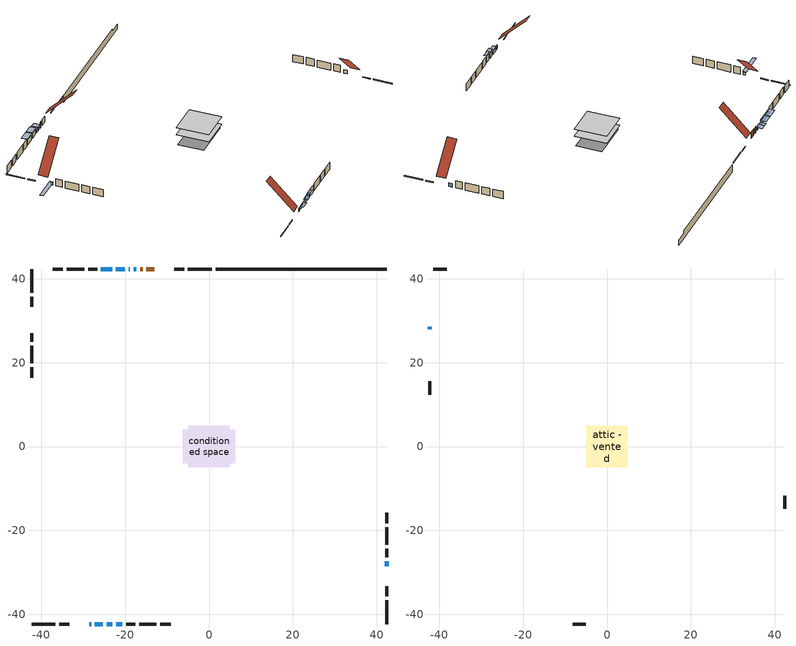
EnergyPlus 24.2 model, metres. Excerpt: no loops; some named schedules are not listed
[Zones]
conditioned space
 floor adiabatic (AdiabaticFloorConstruction): -4.96,-4.96 -4.96,4.96 4.96,4.96 4.96,-4.96 z0.43
 floor foundation (Slab1 construction): -6.22,-3.96 -6.22,3.96 6.22,3.96 6.22,-3.96 z-1.93
 wall outside (RimJoist1 construction): 0.69,42.32 -5.03,42.32 / -42.32,-42.32 -36.61,-42.32 / -42.32,42.32 -42.32,36.61 / 42.32,-42.32 42.32,-36.61 z0.43:0.73
 wall outside (RimJoist2 construction): -5.96,42.32 -8.26,42.32 / -35.68,-42.32 -33.38,-42.32 / -42.32,35.68 -42.32,33.38 / 42.32,-35.68 42.32,-33.38 z0.43:0.73
 wall outside (AdiabaticWallConstruction 1): -13.06,42.32 -14.92,42.32 / -15.84,42.32 -16.43,42.32 z0.43:2.46
 wall outside (AdiabaticWallConstruction): -17.36,42.32 -17.95,42.32 / -18.87,42.32 -19.11,42.32 z0.43:1.37; 42.32,-28.57 42.32,-27.37 / -28.57,-42.32 -28.12,-42.32 z0.43:1.65; -20.03,42.32 -22.19,42.32 / -23.12,42.32 -25.76,42.32 / -24.44,-42.32 -23.09,-42.32 z0.43:2.16; -27.19,-42.32 -25.36,-42.32 z0.43:1.35; -22.16,-42.32 -20.66,-42.32 z0.43:2.51
 wall outside (Wall1 construction): -26.69,42.32 -28.81,42.32 / -19.73,-42.32 -17.61,-42.32 / -42.32,27.05 -42.32,24.93 / 42.32,-26.44 42.32,-24.32 z0.43:2.87
 wall outside (Wall2 construction): -29.74,42.32 -33.89,42.32 / -16.68,-42.32 -12.53,-42.32 / -42.32,24 -42.32,19.85 / 42.32,-23.39 42.32,-19.24 z0.43:2.87
 wall outside (Wall3 construction): -34.82,42.32 -37.31,42.32 / -11.6,-42.32 -9.11,-42.32 / -42.32,18.92 -42.32,16.43 / 42.32,-18.31 42.32,-15.82 z0.43:2.87
 wall foundation (FoundationWall1 construction): 1.62,42.32,-1.93 1.62,42.32,0.43 38.25,42.32,0.43 38.25,42.32,-0.35 42.32,42.32,-0.35 42.32,42.32,-1.93
 window (WindowConstruction 5): -17.36,42.32 -17.95,42.32 z0.43:1.37
 window (WindowConstruction 7): 42.32,-28.57 42.32,-27.37 z0.43:1.65
 window (WindowConstruction 8): -28.57,-42.32 -28.12,-42.32 z0.43:1.65
 window (WindowConstruction 6): -18.88,42.32 -19.11,42.32 z0.43:1.37
 window (WindowConstruction): -20.03,42.32 -22.19,42.32 z0.43:2.16
 window (WindowConstruction 1): -23.12,42.32 -25.76,42.32 z0.43:2.16
 window (WindowConstruction 2): -27.19,-42.32 -25.36,-42.32 z0.43:1.34
 window (WindowConstruction 3): -24.44,-42.32 -23.09,-42.32 z0.43:2.16
 window (WindowConstruction 4): -22.16,-42.32 -20.66,-42.32 z0.43:2.51
 door (Door): -13.06,42.32 -14.92,42.32 z0.43:2.46
 door (Door 1): -15.85,42.32 -16.43,42.32 z0.43:2.46
 ceiling adiabatic (AdiabaticFloorConstruction): 4.96,-4.96 4.96,4.96 -4.96,4.96 -4.96,-4.96 z0.43
attic - vented
 floor to conditioned space (Floor1 construction Reversed): -4.96,-4.96 -4.96,4.96 4.96,4.96 4.96,-4.96 z2.87
 wall outside (AdiabaticWallConstruction): -42.32,28.57 -42.32,27.98 z0.43:1.37
 wall outside (Wall4 construction): -38.24,42.32 -41.4,42.32 / -8.18,-42.32 -5.03,-42.32 / -42.32,15.5 -42.32,12.35 / 42.32,-14.9 42.32,-11.74 z0.43:2.87
 window (WindowConstruction 9): -42.32,28.57 -42.32,27.98 z0.43:1.37
 roof outside (Roof1 construction): -12.14,42.32,2.87 -12.14,33.98,11.21 -9.19,33.98,11.21 -9.19,42.32,2.87; -29.5,-42.32,2.87 -29.5,-33.98,11.21 -32.45,-33.98,11.21 -32.45,-42.32,2.87; -42.32,29.5,2.87 -33.98,29.5,11.21 -33.98,32.45,11.21 -42.32,32.45,2.87; 42.32,-29.5,2.87 33.98,-29.5,11.21 33.98,-32.45,11.21 42.32,-32.45,2.87
shading: -42.32,27.78 -42.32,28.77 -49.94,28.77 -49.94,27.78 z1.57; -18.46,42.32 -16.85,42.32 -16.85,44.15 -18.46,44.15 z1.88; -19.61,42.32 -18.37,42.32 -18.37,44.15 -19.61,44.15 z1.88; -22.52,42.32 -19.71,42.32 -19.71,44.15 -22.52,44.15 z2.49; -26.09,42.32 -22.79,42.32 -22.79,44.15 -26.09,44.15 z2.49; -25.04,-42.32 -27.52,-42.32 -27.52,-43.39 -25.04,-43.39 z1.67; -22.76,-42.32 -24.77,-42.32 -24.77,-43.39 -22.76,-43.39 z2.49; -20.23,-42.32 -22.59,-42.32 -22.59,-43.07 -20.23,-43.07 z2.94
[Building]
Building 1: Terrain=Suburbs
[Site:Location]
Mont Joli AP_QC: Latitude {deg}=48.61; Longitude {deg}=-68.21; Time Zone {hr}=-5; Elevation {m}=52; Keep Site Location Information=Yes
[Site:GroundTemperature:Shallow]
-0.843868, -3.04892, -3.2255, -2.1791, 2.02165, 6.20283, 9.82768, 12.1239, 12.319, 10.4514, 6.91898, 2.86606
[Site:WaterMainsTemperature]
Calculation Method=Schedule; Temperature Schedule=mains temperature schedule
[Material] Roughness=Rough; Thermal Absorptance=0.9
Name | Thickness {m} | Conductivity {W/m-K} | Density {kg/m3} | Specific Heat {J/kg-K} | Solar Absorptance | Visible Absorptance
asphalt or fiberglass shingles | 0.00635 | 0.162714 | 1121.4 | 1465.45 | 0.4 | 0.4
ceiling loosefill ins | 0.254 | 0.0480833 | 16.02 | 1046.75 | 0.7 | 0.7
ceiling stud and cavity | 0.1397 | 0.0946744 | 65.682 | 1177.47 | 0.7 | 0.7
concrete 4.0 in. | 0.1016 | 1.803125 | 2242.8 | 837.4 | 0.7 | 0.7
concrete 8.0 in. | 0.2032 | 1.803125 | 2242.8 | 837.4 | 0.7 | 0.7
door material | 0.04445 | 0.0451087 | 512.64 | 1214.23 | 0.7 | 0.7
door material 1 | 0.04445 | 0.188738 | 512.64 | 1214.23 | 0.7 | 0.7
exterior vertical ins | 0.0539663 | 0.029427 | 32.04 | 1214.23 | 0.7 | 0.7
floor covering | 0.0127 | 0.0433444 | 54.468 | 1339.84 | 0.6 | 0.6
floor rigid ins; wall rigid ins | 0.512978 | 0.029427 | 32.04 | 1214.23 | 0.7 | 0.7
floor stud and cavity | 0.1397 | 1.75129 | 37.0049 | 1207.88 | 0.7 | 0.7
furniture material conditioned space 1 | 0.1524 | 0.115458 | 640.8 | 1214.23 | 0.6 | 0.6
gypsum board | 0.0127 | 0.160291 | 801 | 837.4 | 0.6 | 0.6
gypsum board 1 | 0.0127 | 0.160291 | 801 | 837.4 | 0.7 | 0.7
osb sheathing 0.5 in. | 0.0127 | 0.115458 | 512.64 | 1214.23 | 0.7 | 0.7
osb sheathing 0.75 in. | 0.01905 | 0.115458 | 512.64 | 1214.23 | 0.7 | 0.7
osb sheathing 2.0 in. | 0.0508 | 0.115458 | 512.64 | 1214.23 | 0.7 | 0.7
rim joist rigid ins | 0.051816 | 0.029427 | 32.04 | 1214.23 | 0.7 | 0.7
rim joist stud and cavity | 0.0508 | 0.0370071 | 125.044 | 1163.47 | 0.6 | 0.6
rim joist stud and cavity 1 | 0.0508 | 0.0317179 | 125.044 | 1163.47 | 0.6 | 0.6
wall stud and cavity | 0.1397 | 0.094676 | 139.0536 | 1170.24 | 0.7 | 0.7
wall stud and cavity 1 | 0.1397 | 0.0771023 | 139.0536 | 1170.24 | 0.7 | 0.7
wall stud and cavity 2 | 0.1397 | 0.0938917 | 139.0536 | 1170.24 | 0.7 | 0.7
wall stud and cavity 3 | 0.0889 | 6.1454 | 50.32683 | 1063.81 | 0.6 | 0.6
wall stud and cavity 4 | 0.0889 | 0.380278 | 52.3479 | 1209.89 | 0.7 | 0.7
wall stud and cavity 5 | 0.0889 | 0.391764 | 83.0341 | 1211.67 | 0.7 | 0.7
wood siding | 0.0254 | 0.102417 | 544.68 | 1172.36 | 0.4 | 0.4
wood siding 1 | 0.00254 | 0.102417 | 544.68 | 1172.36 | 0.4 | 0.4
wood siding 2; wood siding 3; wood siding 4 | 0.0254 | 0.102417 | 544.68 | 1172.36 | 0.7 | 0.7
[WindowMaterial:SimpleGlazingSystem]
Name | U-Factor {W/m2-K} | Solar Heat Gain Coefficient
WindowMaterial | 1.83456 | 0.55
WindowMaterial 1 | 1.87771 | 0.53
WindowMaterial 2 | 1.99411 | 0.47
WindowMaterial 3 | 1.87544 | 0.53
WindowMaterial 4 | 3.64414 | 0.61
WindowMaterial 5 | 1.84762 | 0.46
WindowMaterial 6 | 2.37851 | 0.35
WindowMaterial 7 | 3.27848 | 0.5
WindowMaterial 8 | 3.332986 | 0.46
WindowMaterial 9 | 2.98152 | 0.6
[Construction]
AdiabaticFloorConstruction: floor stud and cavity, floor rigid ins, osb sheathing 0.75 in., floor covering
AdiabaticWallConstruction: wood siding 3, wall rigid ins, wall stud and cavity 4, gypsum board
AdiabaticWallConstruction 1: wood siding 4, wall rigid ins, wall stud and cavity 4, gypsum board
Door: door material
Door 1: door material 1
Floor1 construction Reversed: gypsum board, ceiling stud and cavity, ceiling loosefill ins
FoundationWall1 construction: concrete 8.0 in., gypsum board 1
furniture construction conditioned space 1: furniture material conditioned space 1
PartitionWallConstruction: gypsum board, wall stud and cavity 5, gypsum board
RimJoist1 construction: wood siding 2, rim joist rigid ins, osb sheathing 2.0 in., rim joist stud and cavity
RimJoist2 construction: wood siding 2, rim joist rigid ins, osb sheathing 2.0 in., rim joist stud and cavity 1
Roof1 construction: asphalt or fiberglass shingles
Slab1 construction: concrete 4.0 in.
Wall1 construction: wood siding, osb sheathing 0.5 in., wall stud and cavity, gypsum board
Wall2 construction: wood siding, osb sheathing 0.5 in., wall stud and cavity 1, gypsum board
Wall3 construction: wood siding, osb sheathing 0.5 in., wall stud and cavity 2, gypsum board
Wall4 construction: wood siding 1, wall stud and cavity 3
WindowConstruction: WindowMaterial
WindowConstruction 1: WindowMaterial 1
WindowConstruction 2: WindowMaterial 2
WindowConstruction 3: WindowMaterial 3
WindowConstruction 4: WindowMaterial 4
WindowConstruction 5: WindowMaterial 5
WindowConstruction 6: WindowMaterial 6
WindowConstruction 7: WindowMaterial 7
WindowConstruction 8: WindowMaterial 8
WindowConstruction 9: WindowMaterial 9
[Zone] Multiplier=1; Part of Total Floor Area=Yes
Name | Volume {m3}
attic - vented | 115.122
conditioned space | 498.9
[Space]
Name | Zone | Volume {m3}
attic - vented 1 | attic - vented | 115.122
conditioned space 1 | conditioned space | 498.9
[ZoneInfiltration:EffectiveLeakageArea]
infil attic - vented 1: Zone or Space=attic - vented 1; Schedule=Always On Discrete; Effective Air Leakage Area {cm2}=3424.35; Stack Coefficient=0.000749871; Wind Coefficient=1.85018e-05
[ZoneMixing]
whole house fan mix: Zone or Space=attic - vented; Schedule=Always On Continuous; Design Flow Rate Calculation Method=Flow/Zone; Design Flow Rate {m3/s}=0; Source Zone or Space=conditioned space
[SurfaceProperty:ExposedFoundationPerimeter]
Slab1: Exposed Perimeter Calculation Method=TotalExposedPerimeter; Total Exposed Perimeter {m}=40.703
[InternalMass] Zone or ZoneList=conditioned space; Space or SpaceList=conditioned space 1
Name | Construction | Surface Area {m2}
furniture mass conditioned space 1 | furniture construction conditioned space 1 | 78.74
partition wall mass | PartitionWallConstruction | 196.85
[Lights]
interior lighting: Zone or ZoneList or Space or SpaceList=conditioned space 1; Schedule=interior lighting schedule; Design Level Calculation Method=LightingLevel; Lighting Level {W}=343.2; Return Air Fraction=0; Fraction Radiant=0.6; Fraction Visible=0.2; Fraction Replaceable=1
[People]
occupants: Zone or ZoneList or Space or SpaceList=conditioned space 1; Number of People Schedule=occupants schedule; Number of People Calculation Method=People; Number of People=3; Fraction Radiant=0.314171; Sensible Heat Fraction=0.56303; Activity Level Schedule=occupants activity schedule; Carbon Dioxide Generation Rate {m3/s-W}=0; Enable ASHRAE 55 Comfort Warnings=No; Mean Radiant Temperature Calculation Type=EnclosureAveraged
[ElectricEquipment] Zone or ZoneList or Space or SpaceList=conditioned space 1; Design Level Calculation Method=EquipmentLevel
Name | Schedule | Design Level {W} | Fraction Latent | Fraction Radiant | Fraction Lost
clothes dryer | clothes dryer schedule | 140.772 | 0.015 | 0.081 | 0.85
clothes washer | clothes washer schedule | 32.1985 | 0.03 | 0.162 | 0.7
cooking range | cooking range schedule | 215.147 | 0.08 | 0.432 | 0.2
dishwasher | dishwasher schedule | 66.8632 | 0.3 | 0.18 | 0.4
fridge | fridge schedule | 72.9452 | 0 | 0.6 | 0
mech vent bath fan 0 | mech vent bath fan 0 schedule | 1.8 | 0 | 0 | 1
mech vent house fan | mech vent house fan schedule | 0 | 0 | 0 | 1
mech vent house fan cfis | mech vent house fan cfis schedule | 0 | 0 | 0 | 0
mech vent range fan 0 | mech vent range fan 0 schedule | 2.7 | 0 | 0 | 1
misc plug loads | misc plug loads schedule | 494.7 | 0.045 | 0.513 | 0.1
whole house fan | Always On Discrete | 0 | 0 | 0 | 1
[OtherEquipment] Zone or ZoneList or Space or SpaceList=conditioned space 1; Design Level Calculation Method=EquipmentLevel
Name | Fuel Type | Schedule | Design Level {W} | Fraction Latent | Fraction Radiant | Fraction Lost
clothes dryer 1 | Electricity | clothes dryer schedule | 0 | 0.015 | 0.081 | 0.85
cooking range 1 | Electricity | cooking range schedule | 0 | 0.08 | 0.432 | 0.2
general water use latent | None | general water use schedule | 62.594 | 1 | 0 | 0
general water use sensible | None | general water use schedule | -61.6891 | 0 | 0.6 | 0
mech vent house fan latent load | None | Always On Discrete | 0 | 1 | 0 | 0
mech vent house fan sensible load | None | Always On Discrete | 0 | 0 | 0 | 0
water heater energy adjustment1 | Electricity | Always On Discrete | 0.01 | 0 | 0 | 1
[ZoneInfiltration:DesignFlowRate] Zone or ZoneList or Space or SpaceList=conditioned space 1; Schedule=Always On Discrete; Design Flow Rate Calculation Method=Flow/Zone; Design Flow Rate {m3/s}=0
infil flow; natural vent flow; whole house fan flow
[ZoneControl:Thermostat]
conditioned space Thermostat: Zone or ZoneList=conditioned space; Control Type Schedule=conditioned space Thermostat Schedule; Control 1=conditioned space temperature setpoint; Temperature Difference Between Cutout And Setpoint {deltaC}=0
[ZoneHVAC:Baseboard:Convective:Electric]
electric baseboard: Availability Schedule=Always On Discrete; Heating Design Capacity {W}=7399.46; Efficiency=1
[AirLoopHVAC:UnitarySystem]
unit heater unitary system: Control Type=Load; Controlling Zone or Thermostat Location=conditioned space; Dehumidification Control Type=None; Availability Schedule=Always On Discrete; Supply Fan=unit heater supply fan; Fan Placement=BlowThrough; Supply Air Fan Operating Mode Schedule=unit heater auto fan schedule; Heating Coil=unit heater htg coil; DX Heating Coil Sizing Ratio=1; Use DOAS DX Cooling Coil=No; Minimum Supply Air Temperature {C}=2; Latent Load Control=SensibleOnlyLoadControl; Cooling Supply Air Flow Rate Method=None; Heating Supply Air Flow Rate Method=SupplyAirFlowRate; Heating Supply Air Flow Rate {m3/s}=0.00141584; No Load Supply Air Flow Rate Method=SupplyAirFlowRate; No Load Supply Air Flow Rate {m3/s}=0; No Load Supply Air Flow Rate Control Set To Low Speed=Yes; Maximum Supply Air Temperature {C}=48.8889; Maximum Outdoor Dry-Bulb Temperature for Supplemental Heater Operation {C}=21; Ancillary On-Cycle Electric Power {W}=0; Ancillary Off-Cycle Electric Power {W}=0
[Fan:SystemModel]
unit heater supply fan: Availability Schedule=Always On Discrete; Design Maximum Air Flow Rate {m3/s}=0.00141584; Speed Control Method=Discrete; Electric Power Minimum Flow Rate Fraction=0.2; Design Pressure Rise {Pa}=500; Motor Efficiency=1; Motor In Air Stream Fraction=1; Design Electric Power Consumption {W}=Autosize; Design Power Sizing Method=PowerPerFlow; Electric Power Per Unit Flow Rate {W/(m3/s)}=28251.7; Electric Power Per Unit Flow Rate Per Unit Pressure {W/((m3/s)-Pa)}=1.66667; Fan Total Efficiency=0.7; Motor Loss Radiative Fraction=0; Number of Speeds=1; Speed Flow Fraction 1=1; Speed Electric Power Fraction 1=1
[Coil:Heating:Fuel]
unit heater htg coil: Availability Schedule=Always On Discrete; Fuel Type=OtherFuel1; Burner Efficiency=0.3; Nominal Capacity {W}=0.293071; On Cycle Parasitic Electric Load {W}=0; Off Cycle Parasitic Fuel Load {W}=0
[Zone equipment]
conditioned space: electric baseboard, unit heater unitary system
[Foundation:Kiva]
Foundation Kiva 1: Initial Indoor Air Temperature {C}=18; Wall Height Above Grade {m}=0.430012; Wall Depth Below Slab {m}=0.2032; Custom Block Material Name 1=exterior vertical ins; Custom Block Depth 1 {m}=2.36001; Custom Block X Position 1 {m}=0.2159; Custom Block Z Position 1 {m}=0
[Foundation:Kiva:Settings]
Soil Conductivity {W/m-K}=0.849921; Soil Density {kg/m3}=1842.3; Soil Specific Heat {J/kg-K}=418.7; Ground Solar Absorptivity=0.9; Ground Thermal Absorptivity=0.9; Ground Surface Roughness {m}=0.03; Far-Field Width {m}=40; Deep-Ground Boundary Condition=ZeroFlux; Deep-Ground Depth {m}=40; Minimum Cell Dimension {m}=0.2; Maximum Cell Growth Coefficient=3; Simulation Timestep=Timestep
[Exterior:Lights]
exterior lighting: Schedule=exterior lighting schedule; Design Level {W}=75.6
[EnergyManagementSystem:GlobalVariable]
infil_program_Qfan
infil_program_Qinf
natural_vent_program_Qnv
natural_vent_program_Qwhf
[EnergyManagementSystem:Sensor]
Name | Output:Variable or Output:Meter Index Key | Output:Variable or Output:Meter
airflow_gain | infil flow | Infiltration Sensible Heat Gain Energy
airflow_gain_1 | natural vent flow | Infiltration Sensible Heat Gain Energy
airflow_gain_2 | whole house fan flow | Infiltration Sensible Heat Gain Energy
airflow_loss | infil flow | Infiltration Sensible Heat Loss Energy
airflow_loss_1 | natural vent flow | Infiltration Sensible Heat Loss Energy
airflow_loss_2 | whole house fan flow | Infiltration Sensible Heat Loss Energy
clg_load_cond |  | Cooling:EnergyTransfer:Zone:CONDITIONED SPACE
clg_sp_s; clg_sp_s_1 | cooling setpoint | Schedule Value
clothes_dryer_exhaust_0_sch_s | clothes dryer exhaust 0 schedule | Schedule Value
conditioned_space_clg_unmet_s | conditioned space | Zone Cooling Setpoint Not Met Time
conditioned_space_htg_unmet_s | conditioned space | Zone Heating Setpoint Not Met Time
cool_season | cooling season schedule | Schedule Value
fridge_tin_s | conditioned space | Zone Mean Air Temperature
htg_load_cond |  | Heating:EnergyTransfer:Zone:CONDITIONED SPACE
htg_sp_s; htg_sp_s_1 | heating setpoint | Schedule Value
ig_ee_conv | clothes dryer | Electric Equipment Convective Heating Energy
ig_ee_conv_2 | cooking range | Electric Equipment Convective Heating Energy
ig_ee_conv_4 | fridge | Electric Equipment Convective Heating Energy
ig_ee_conv_5 | misc plug loads | Electric Equipment Convective Heating Energy
ig_ee_conv_6 | whole house fan | Electric Equipment Convective Heating Energy
ig_ee_rad | clothes dryer | Electric Equipment Radiant Heating Energy
ig_ee_rad_2 | cooking range | Electric Equipment Radiant Heating Energy
ig_ee_rad_4 | fridge | Electric Equipment Radiant Heating Energy
ig_ee_rad_5 | misc plug loads | Electric Equipment Radiant Heating Energy
ig_ee_rad_6 | whole house fan | Electric Equipment Radiant Heating Energy
ig_lgt_conv | interior lighting | Lights Convective Heating Energy
ig_lgt_rad | interior lighting | Lights Radiant Heating Energy
ig_lgt_vis | interior lighting | Lights Visible Radiation Heating Energy
ig_oe_conv | clothes dryer 1 | Other Equipment Convective Heating Energy
ig_oe_conv_1 | cooking range 1 | Other Equipment Convective Heating Energy
ig_oe_conv_2 | general water use latent | Other Equipment Convective Heating Energy
ig_oe_conv_3 | general water use sensible | Other Equipment Convective Heating Energy
ig_oe_conv_4 | water heater energy adjustment1 | Other Equipment Convective Heating Energy
ig_oe_rad | clothes dryer 1 | Other Equipment Radiant Heating Energy
ig_oe_rad_1 | cooking range 1 | Other Equipment Radiant Heating Energy
ig_oe_rad_2 | general water use latent | Other Equipment Radiant Heating Energy
ig_oe_rad_3 | general water use sensible | Other Equipment Radiant Heating Energy
ig_oe_rad_4 | water heater energy adjustment1 | Other Equipment Radiant Heating Energy
ig_ppl_conv | occupants | People Convective Heating Energy
ig_ppl_rad | occupants | People Radiant Heating Energy
im_conv | furniture mass conditioned space 1 | Surface Inside Face Convection Heat Gain Energy
im_conv_1 | partition wall mass | Surface Inside Face Convection Heat Gain Energy
im_ig | furniture mass conditioned space 1 | Surface Inside Face Internal Gains Radiation Heat Gain Energy
im_ig_1 | partition wall mass | Surface Inside Face Internal Gains Radiation Heat Gain Energy
im_lgt | furniture mass conditioned space 1 | Surface Inside Face Lights Radiation Heat Gain Energy
im_lgt_1 | partition wall mass | Surface Inside Face Lights Radiation Heat Gain Energy
im_sol | furniture mass conditioned space 1 | Surface Inside Face Solar Radiation Heat Gain Energy
im_sol_1 | partition wall mass | Surface Inside Face Solar Radiation Heat Gain Energy
im_surf | furniture mass conditioned space 1 | Surface Inside Face Net Surface Thermal Radiation Heat Gain Energy
im_surf_1 | partition wall mass | Surface Inside Face Net Surface Thermal Radiation Heat Gain Energy
mech_vent_bath_fan_0_sch_s | mech vent bath fan 0 schedule | Schedule Value
mech_vent_range_fan_0_sch_s | mech vent range fan 0 schedule | Schedule Value
mv_conv | mech vent bath fan 0 | Electric Equipment Convective Heating Energy
mv_conv_1 | mech vent house fan | Electric Equipment Convective Heating Energy
mv_conv_2 | mech vent house fan cfis | Electric Equipment Convective Heating Energy
mv_conv_3 | mech vent range fan 0 | Electric Equipment Convective Heating Energy
mv_conv_4 | mech vent house fan latent load | Other Equipment Convective Heating Energy
mv_conv_5 | mech vent house fan sensible load | Other Equipment Convective Heating Energy
mv_rad | mech vent bath fan 0 | Electric Equipment Radiant Heating Energy
mv_rad_1 | mech vent house fan | Electric Equipment Radiant Heating Energy
mv_rad_2 | mech vent house fan cfis | Electric Equipment Radiant Heating Energy
mv_rad_3 | mech vent range fan 0 | Electric Equipment Radiant Heating Energy
mv_rad_4 | mech vent house fan latent load | Other Equipment Radiant Heating Energy
mv_rad_5 | mech vent house fan sensible load | Other Equipment Radiant Heating Energy
natural_vent_s | natural vent schedule | Schedule Value
out_pb_s |  | Site Outdoor Air Barometric Pressure
out_wt_s |  | Site Outdoor Air Humidity Ratio
site_vw_s |  | Site Wind Speed
ss_back_out | Window1 | Surface Window Shortwave from Zone Back Out Window Heat Transfer Rate
ss_back_out_1 | Window11 | Surface Window Shortwave from Zone Back Out Window Heat Transfer Rate
ss_back_out_2 | Window13 | Surface Window Shortwave from Zone Back Out Window Heat Transfer Rate
ss_back_out_3 | Window2 | Surface Window Shortwave from Zone Back Out Window Heat Transfer Rate
ss_back_out_4 | Window3 | Surface Window Shortwave from Zone Back Out Window Heat Transfer Rate
ss_back_out_5 | Window4 | Surface Window Shortwave from Zone Back Out Window Heat Transfer Rate
ss_back_out_6 | Window6 | Surface Window Shortwave from Zone Back Out Window Heat Transfer Rate
ss_back_out_7 | Window8 | Surface Window Shortwave from Zone Back Out Window Heat Transfer Rate
ss_back_out_8 | Window9 | Surface Window Shortwave from Zone Back Out Window Heat Transfer Rate
ss_conv | Door1 | Surface Inside Face Convection Heat Gain Energy
ss_conv_1 | Door3 | Surface Inside Face Convection Heat Gain Energy
ss_conv_10 | Window9 | Surface Inside Face Convection Heat Gain Energy
ss_conv_2 | Window1 | Surface Inside Face Convection Heat Gain Energy
ss_conv_3 | Window11 | Surface Inside Face Convection Heat Gain Energy
ss_conv_4 | Window13 | Surface Inside Face Convection Heat Gain Energy
ss_conv_5 | Window2 | Surface Inside Face Convection Heat Gain Energy
ss_conv_6 | Window3 | Surface Inside Face Convection Heat Gain Energy
ss_conv_7 | Window4 | Surface Inside Face Convection Heat Gain Energy
ss_conv_8 | Window6 | Surface Inside Face Convection Heat Gain Energy
ss_conv_9 | Window8 | Surface Inside Face Convection Heat Gain Energy
ss_ig | Door1 | Surface Inside Face Internal Gains Radiation Heat Gain Energy
ss_ig_1 | Door3 | Surface Inside Face Internal Gains Radiation Heat Gain Energy
ss_ig_10 | Window9 | Surface Inside Face Internal Gains Radiation Heat Gain Energy
ss_ig_2 | Window1 | Surface Inside Face Internal Gains Radiation Heat Gain Energy
ss_ig_3 | Window11 | Surface Inside Face Internal Gains Radiation Heat Gain Energy
ss_ig_4 | Window13 | Surface Inside Face Internal Gains Radiation Heat Gain Energy
ss_ig_5 | Window2 | Surface Inside Face Internal Gains Radiation Heat Gain Energy
ss_ig_6 | Window3 | Surface Inside Face Internal Gains Radiation Heat Gain Energy
ss_ig_7 | Window4 | Surface Inside Face Internal Gains Radiation Heat Gain Energy
ss_ig_8 | Window6 | Surface Inside Face Internal Gains Radiation Heat Gain Energy
ss_ig_9 | Window8 | Surface Inside Face Internal Gains Radiation Heat Gain Energy
ss_lgt | Door1 | Surface Inside Face Lights Radiation Heat Gain Energy
ss_lgt_1 | Door3 | Surface Inside Face Lights Radiation Heat Gain Energy
ss_sol | Door1 | Surface Inside Face Solar Radiation Heat Gain Energy
ss_sol_1 | Door3 | Surface Inside Face Solar Radiation Heat Gain Energy
ss_surf | Door1 | Surface Inside Face Net Surface Thermal Radiation Heat Gain Energy
ss_surf_1 | Door3 | Surface Inside Face Net Surface Thermal Radiation Heat Gain Energy
ss_surf_10 | Window9 | Surface Inside Face Net Surface Thermal Radiation Heat Gain Energy
ss_surf_2 | Window1 | Surface Inside Face Net Surface Thermal Radiation Heat Gain Energy
ss_surf_3 | Window11 | Surface Inside Face Net Surface Thermal Radiation Heat Gain Energy
ss_surf_4 | Window13 | Surface Inside Face Net Surface Thermal Radiation Heat Gain Energy
ss_surf_5 | Window2 | Surface Inside Face Net Surface Thermal Radiation Heat Gain Energy
ss_surf_6 | Window3 | Surface Inside Face Net Surface Thermal Radiation Heat Gain Energy
ss_surf_7 | Window4 | Surface Inside Face Net Surface Thermal Radiation Heat Gain Energy
ss_surf_8 | Window6 | Surface Inside Face Net Surface Thermal Radiation Heat Gain Energy
ss_surf_9 | Window8 | Surface Inside Face Net Surface Thermal Radiation Heat Gain Energy
ss_trans_in | Window1 | Surface Window Transmitted Solar Radiation Rate
ss_trans_in_1 | Window11 | Surface Window Transmitted Solar Radiation Rate
